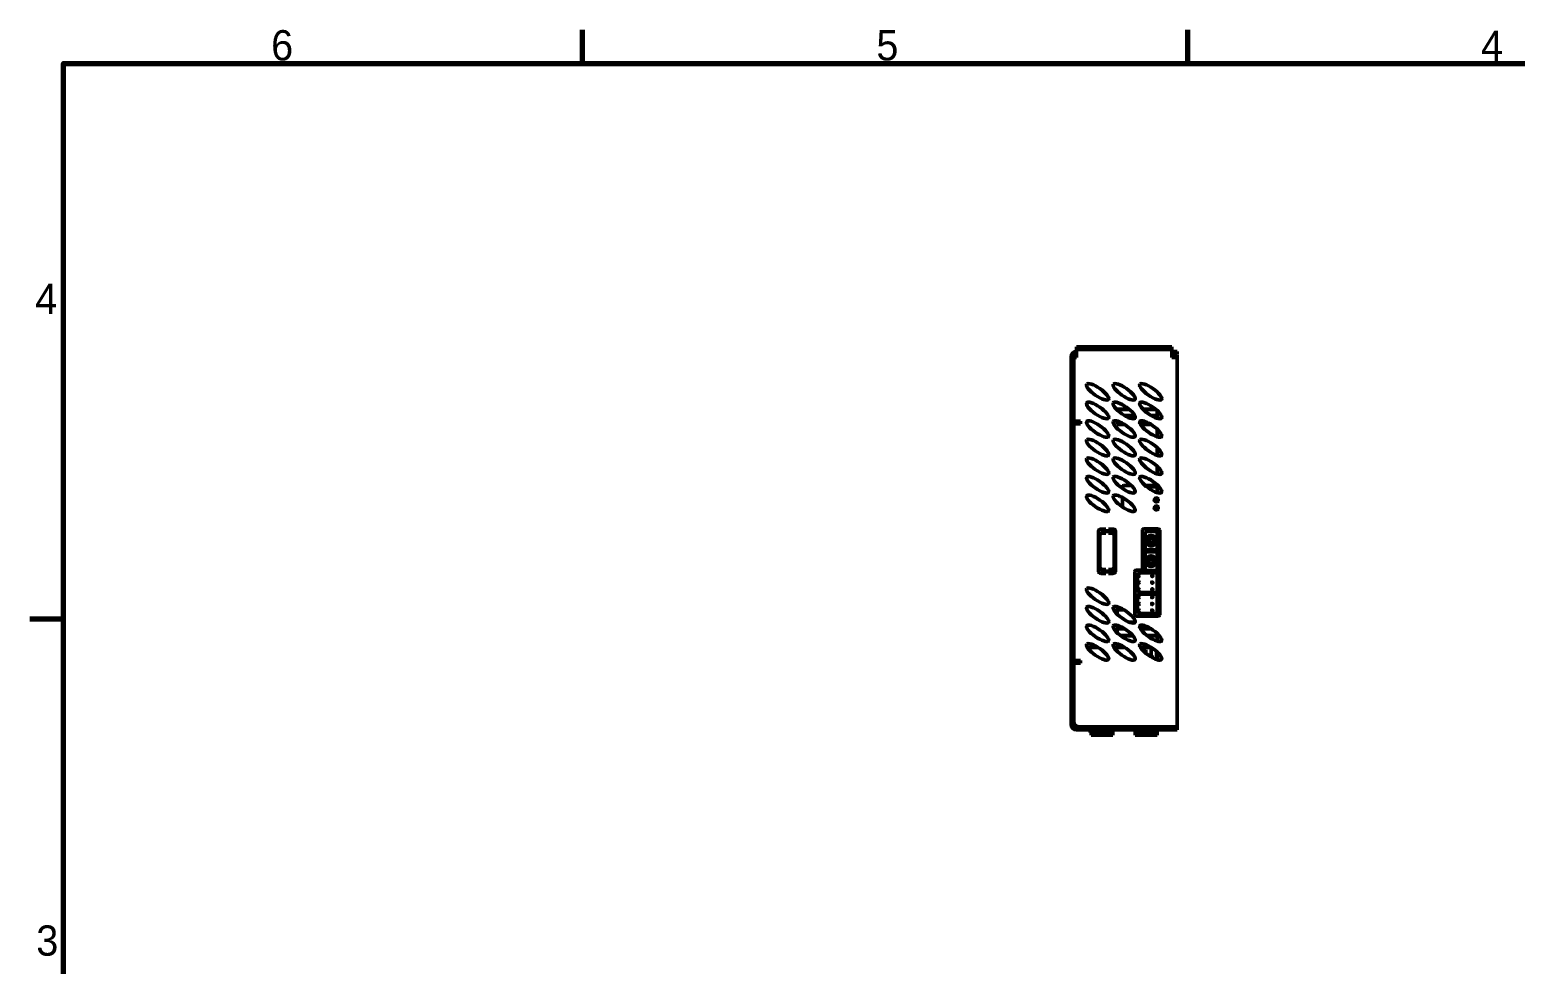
# Model space of a CAD drawing. Header units: millimetres. Extents: x 1506 to 4435, y -334 to 994.
# Drawn here: x 1526 to 2086, y 622 to 974 of the extents above; entities that cross this region are included whole.
import ezdxf

# ---------------------------------------------------------------- set-up
doc = ezdxf.new("R2010")
doc.units = ezdxf.units.MM
doc.header["$LTSCALE"] = 3.5
doc.layers.get('0').update_dxf_attribs({"lineweight": 25})
doc.layers.add('경계(ISO)', color=7, linetype='Continuous', lineweight=70)
doc.layers.add('외형선(ISO)', color=7, linetype='Continuous', lineweight=50)
doc.styles.get("Standard").update_dxf_attribs({"font": ''})
doc.styles.get('Standard').set_extended_font_data('Gulim')

# ---------------------------------------------------------------- blocks, each defined once
blk = doc.blocks.new('경계 Default Border')
at = {"layer": '경계(ISO)'}
for p, q in [((70, 287), (70, 290.9)), ((140, 287), (140, 290.9)), ((10, 222.75), (6.1, 222.75))]:
    blk.add_line(p, q, dxfattribs=at)
at = {"layer": '경계(ISO)', "flags": 128}
blk.add_lwpolyline([(10, 10), (10, 287), (410, 287), (410, 10), (10, 10)], dxfattribs=at)
at = {"layer": '경계(ISO)', "char_height": 3.5, "attachment_point": 7}
for s, insert in [('6', (34.01, 287.32)), ('5', (103.98, 287.32)), ('4', (173.88, 287.32)), ('4', (6.73, 258.04)), ('3', (6.86, 183.79))]:
    blk.add_mtext(s, dxfattribs=dict(at, insert=insert))

msp = doc.modelspace()

# ---------------------------------------------------------------- linework, layer by layer
at = {"layer": '외형선(ISO)'}
for p, q in [((1918.5453, 850.0033), (1918.5453, 851.0033)), ((1919.5453, 851.0033), (1919.5453, 850.8033)), ((1920.5453, 854.8033), (1920.5453, 853.8033)), ((1923.5453, 854.8033), (1920.5453, 854.8033)), ((1920.5453, 852.8033), (1920.5453, 853.8033)), ((1923.5453, 853.8033), (1920.5453, 853.8033)), ((1920.5453, 850.8033), (1920.5453, 852.8033)), ((1953.5453, 854.8033), (1923.5453, 854.8033)), ((1923.5453, 853.8033), (1953.5453, 853.8033)), ((1956.5453, 854.8033), (1953.5453, 854.8033)), ((1956.5453, 853.8033), (1953.5453, 853.8033)), ((1956.5453, 853.8033), (1956.5453, 854.8033)), ((1956.5453, 853.8033), (1956.5453, 852.8033)), ((1956.5453, 853.0033), (1958.5453, 853.0033)), ((1956.5453, 852.8033), (1956.5453, 850.8033)), ((1958.5453, 852.0033), (1956.5453, 852.0033)), ((1957.5453, 850.8033), (1957.5453, 851.8033)), ((1957.5453, 851.8033), (1958.5453, 851.8033)), ((1958.5453, 852.0033), (1958.5453, 853.0033)), ((1958.5453, 850.8033), (1958.5453, 851.8033)), ((1919.5453, 850.0033), (1918.5453, 850.0033)), ((1918.5453, 850.0033), (1918.5453, 712.4033)), ((1920.5453, 850.8033), (1919.5453, 850.8033)), ((1919.5453, 826.8033), (1919.5453, 850.8033)), ((1919.5453, 850.0033), (1919.5453, 712.4033)), ((1958.5453, 850.8033), (1956.5453, 850.8033)), ((1958.5453, 850.8033), (1958.5453, 711.6033)), ((1935.9453, 831.1293), (1935.9453, 831.2847)), ((1935.9453, 831.2847), (1940.3917, 831.2847)), ((1935.9453, 830.9857), (1935.9453, 831.1293)), ((1935.9453, 831.1293), (1940.578, 831.1293)), ((1938.6571, 828.9436), (1942.5175, 828.9436)), ((1945.6416, 831.2847), (1950.3917, 831.2847)), ((1945.7967, 831.1293), (1950.578, 831.1293)), ((1948.6571, 828.9436), (1950.9453, 828.9436)), ((1950.9453, 827.8705), (1950.9453, 830.8068)), ((1952.5453, 828.8894), (1952.5453, 827.8351)), ((1922.0453, 826.8033), (1919.5453, 826.8033)), ((1921.5453, 825.8033), (1919.5453, 825.8033)), ((1922.0453, 825.8033), (1921.5453, 825.8033)), ((1922.0453, 826.8033), (1922.0453, 825.8033)), ((1935.9453, 826.2176), (1935.9453, 826.7942)), ((1935.9453, 825.6773), (1935.9453, 826.2176)), ((1935.9453, 826.2176), (1937.4168, 826.2176)), ((1935.9453, 825.6773), (1938.4095, 825.6773)), ((1935.9453, 825.5218), (1935.9453, 825.6773)), ((1935.9453, 825.5218), (1938.6645, 825.5218)), ((1944.3716, 826.2176), (1947.4168, 826.2176)), ((1944.5656, 825.6773), (1948.4095, 825.6773)), ((1944.6519, 825.5218), (1948.6645, 825.5218)), ((1950.9453, 820.8705), (1950.9453, 823.8068)), ((1952.5453, 821.8894), (1952.5453, 820.8351)), ((1950.9453, 813.8705), (1950.9453, 816.8068)), ((1952.5453, 814.8894), (1952.5453, 813.8351)), ((1950.9453, 806.8705), (1950.9453, 809.8068)), ((1952.5453, 807.8894), (1952.5453, 806.8351)), ((1937.9453, 801.3959), (1937.9453, 802.0033)), ((1938.4453, 802.5033), (1941.2674, 802.5033)), ((1942.5453, 800.8894), (1942.5453, 799.8351)), ((1946.482, 802.5033), (1950.9453, 802.5033)), ((1950.9453, 802.0033), (1947.1003, 802.0033)), ((1950.9453, 799.8705), (1950.9453, 802.8068)), ((1952.5453, 800.8894), (1952.5453, 799.8351)), ((1937.9453, 794.3959), (1937.9453, 797.943)), ((1950.3453, 797.7407), (1950.3453, 796.3659)), ((1950.9453, 796.3659), (1950.9453, 797.7407)), ((1950.9453, 797.7407), (1950.9453, 796.3659)), ((1942.5453, 793.8894), (1942.5453, 792.8351)), ((1950.3453, 794.7407), (1950.3453, 793.3659)), ((1950.9453, 793.3659), (1950.9453, 794.7407)), ((1950.9453, 794.7407), (1950.9453, 793.3659)), ((1928.8453, 770.4033), (1928.8453, 785.1033)), ((1929.8453, 784.7533), (1929.4453, 784.3533)), ((1929.4453, 784.3533), (1929.4453, 784.0392)), ((1929.8453, 786.1033), (1931.5953, 786.1033)), ((1929.8453, 785.1033), (1929.8453, 784.4693)), ((1931.5953, 785.1033), (1929.8453, 785.1033)), ((1930.5953, 785.5033), (1930.1953, 785.1033)), ((1931.5953, 784.6033), (1930.3453, 784.6033)), ((1931.5953, 785.5033), (1930.5953, 785.5033)), ((1931.5953, 786.1033), (1931.5953, 784.6033)), ((1932.5953, 786.1033), (1934.3453, 786.1033)), ((1932.5953, 784.6033), (1932.5953, 786.1033)), ((1933.5953, 785.5033), (1932.5953, 785.5033)), ((1934.3453, 785.1033), (1932.5953, 785.1033)), ((1933.8453, 784.6033), (1932.5953, 784.6033)), ((1933.9953, 785.1033), (1933.5953, 785.5033)), ((1934.3453, 784.4693), (1934.3453, 786.1033)), ((1934.3453, 784.4693), (1934.3453, 785.1033)), ((1935.3453, 785.1033), (1935.3453, 770.4033)), ((1945.4453, 771.1033), (1945.4453, 785.7033)), ((1945.9453, 786.2033), (1951.4453, 786.2033)), ((1946.4453, 784.8533), (1946.0453, 784.4533)), ((1946.0453, 784.4533), (1946.0453, 778.9533)), ((1946.4453, 785.2033), (1946.4453, 778.2033)), ((1950.9453, 785.2033), (1946.4453, 785.2033)), ((1947.1953, 785.6033), (1946.7953, 785.2033)), ((1950.1953, 785.6033), (1947.1953, 785.6033)), ((1950.5953, 785.2033), (1950.1953, 785.6033)), ((1950.9453, 769.6033), (1950.9453, 786.2033)), ((1950.9453, 778.2033), (1950.9453, 785.2033)), ((1951.9453, 785.7033), (1951.9453, 753.7033)), ((1929.3453, 783.6033), (1929.3453, 771.9033)), ((1934.8453, 771.9033), (1934.8453, 783.6033)), ((1945.4453, 779.0033), (1946.0453, 779.0033)), ((1946.4453, 778.5033), (1945.4453, 778.5033)), ((1946.0453, 778.9533), (1946.4453, 778.5533)), ((1946.4453, 778.2033), (1950.9453, 778.2033)), ((1946.7953, 778.2033), (1947.1953, 777.8033)), ((1950.1953, 777.8033), (1950.5953, 778.2033)), ((1946.4453, 777.1533), (1946.0453, 776.7533)), ((1946.0453, 776.7533), (1946.0453, 771.2533)), ((1946.4453, 777.5033), (1946.4453, 770.5033)), ((1950.9453, 777.5033), (1946.4453, 777.5033)), ((1947.1953, 777.9033), (1946.7953, 777.5033)), ((1950.1953, 777.9033), (1947.1953, 777.9033)), ((1947.1953, 777.8033), (1950.1953, 777.8033)), ((1950.5953, 777.5033), (1950.1953, 777.9033)), ((1950.9453, 770.5033), (1950.9453, 777.5033)), ((1929.4453, 771.4674), (1929.4453, 771.1533)), ((1929.4453, 771.1533), (1929.8453, 770.7533)), ((1929.8453, 771.0372), (1929.8453, 770.4033)), ((1929.8453, 770.4033), (1931.5953, 770.4033)), ((1931.5953, 769.4033), (1929.8453, 769.4033)), ((1930.1953, 770.4033), (1930.5953, 770.0033)), ((1930.3453, 770.9033), (1931.5953, 770.9033)), ((1930.5953, 770.0033), (1931.5953, 770.0033)), ((1931.5953, 770.9033), (1931.5953, 769.4033)), ((1932.5953, 770.9033), (1933.8453, 770.9033)), ((1932.5953, 769.4033), (1932.5953, 770.9033)), ((1932.5953, 770.4033), (1934.3453, 770.4033)), ((1932.5953, 770.0033), (1933.5953, 770.0033)), ((1934.3453, 769.4033), (1932.5953, 769.4033)), ((1933.5953, 770.0033), (1933.9953, 770.4033)), ((1934.3453, 769.4033), (1934.3453, 771.0372)), ((1934.3453, 770.4033), (1934.3453, 771.0372)), ((1942.5453, 753.7033), (1942.5453, 770.1033)), ((1943.0453, 770.6033), (1944.9453, 770.6033)), ((1950.9453, 769.6033), (1943.5453, 769.6033)), ((1943.5453, 769.6033), (1943.5453, 762.2033)), ((1946.0453, 771.2533), (1946.4453, 770.8533)), ((1946.4453, 770.5033), (1950.9453, 770.5033)), ((1946.7953, 770.5033), (1947.1953, 770.1033)), ((1947.1953, 770.1033), (1950.1953, 770.1033)), ((1950.1953, 770.1033), (1950.5953, 770.5033)), ((1950.9453, 762.2033), (1950.9453, 769.6033)), ((1943.5453, 762.2033), (1950.9453, 762.2033)), ((1950.9453, 761.6033), (1943.5453, 761.6033)), ((1943.5453, 761.6033), (1943.5453, 754.2033)), ((1950.9453, 761.6033), (1950.9453, 762.2033)), ((1950.9453, 754.2033), (1950.9453, 761.6033)), ((1935.9453, 756.7942), (1935.9453, 753.9857)), ((1935.9453, 756.3853), (1937.0595, 756.3853)), ((1942.5453, 761.2), (1943.5453, 761.2)), ((1942.5453, 759.182), (1943.5453, 759.182)), ((1942.5453, 756.3853), (1943.5453, 756.3853)), ((1935.9453, 755.6066), (1938.5268, 755.6066)), ((1940.6426, 750.9726), (1942.6645, 750.9726)), ((1942.5453, 755.6066), (1943.5453, 755.6066)), ((1951.4453, 753.2033), (1943.0453, 753.2033)), ((1943.5453, 754.2033), (1950.9453, 754.2033)), ((1950.9453, 753.2033), (1950.9453, 754.2033)), ((1935.9453, 749.7942), (1935.9453, 746.9857)), ((1935.9453, 748.5482), (1938.622, 748.5482)), ((1937.1321, 745.9789), (1941.7689, 745.9789)), ((1937.3248, 745.8339), (1941.8946, 745.8339)), ((1944.6365, 748.5482), (1948.622, 748.5482)), ((1947.1321, 745.9789), (1950.9453, 745.9789)), ((1947.3248, 745.8339), (1950.9453, 745.8339)), ((1950.9453, 743.8705), (1950.9453, 746.8068)), ((1952.5453, 744.8894), (1952.5453, 743.8351)), ((1928.7357, 741.4773), (1924.6786, 741.4773)), ((1931.4713, 739.2989), (1931.4713, 738.7613)), ((1938.7357, 741.4773), (1934.6786, 741.4773)), ((1935.9453, 741.4773), (1935.9453, 742.7942)), ((1948.7357, 741.4773), (1944.6786, 741.4773)), ((1946.6613, 740.5613), (1945.3812, 740.5613)), ((1946.6613, 739.3528), (1946.6613, 740.5613)), ((1948.7413, 741.1523), (1948.7413, 741.4737)), ((1948.7413, 737.8936), (1948.7413, 741.1523)), ((1948.7413, 740.7733), (1949.7649, 740.7733)), ((1950.6853, 736.9573), (1950.6853, 740.0374)), ((1950.9453, 736.8705), (1950.9453, 739.8068)), ((1919.5453, 736.6033), (1921.5453, 736.6033)), ((1919.5453, 713.6033), (1919.5453, 735.6033)), ((1922.0453, 735.6033), (1919.5453, 735.6033)), ((1921.5453, 736.6033), (1922.0453, 736.6033)), ((1922.0453, 736.6033), (1922.0453, 735.6033)), ((1931.4713, 738.7613), (1931.9553, 738.7613)), ((1949.7313, 737.8533), (1948.81, 737.8533)), ((1949.5257, 737.4628), (1949.7313, 737.4628)), ((1949.7313, 737.6353), (1949.7313, 737.8533)), ((1949.7313, 737.4628), (1949.7313, 737.6353)), ((1949.7313, 737.4628), (1949.7313, 737.3609)), ((1950.6853, 738.2333), (1950.8153, 738.2333)), ((1952.5453, 737.8894), (1952.5453, 736.8351)), ((1952.5453, 736.842), (1952.554, 736.842)), ((1956.5453, 711.4033), (1920.5453, 711.4033)), ((1956.5453, 711.6033), (1921.5453, 711.6033)), ((1923.7553, 711.6033), (1923.7553, 711.4033)), ((1928.3922, 711.6033), (1928.3467, 711.4033)), ((1928.8567, 711.4033), (1928.9022, 711.6033)), ((1930.8459, 711.4033), (1930.8004, 711.6033)), ((1931.3559, 711.4033), (1931.3104, 711.6033)), ((1933.3922, 711.6033), (1933.3467, 711.4033)), ((1933.8567, 711.4033), (1933.9022, 711.6033)), ((1935.8459, 711.4033), (1935.8004, 711.6033)), ((1936.3559, 711.4033), (1936.3104, 711.6033)), ((1938.3922, 711.6033), (1938.3467, 711.4033)), ((1938.8567, 711.4033), (1938.9022, 711.6033)), ((1940.8459, 711.4033), (1940.8004, 711.6033)), ((1941.3559, 711.4033), (1941.3104, 711.6033)), ((1943.3922, 711.6033), (1943.3467, 711.4033)), ((1943.8567, 711.4033), (1943.9022, 711.6033)), ((1945.8459, 711.4033), (1945.8004, 711.6033)), ((1946.3559, 711.4033), (1946.3104, 711.6033)), ((1950.7513, 711.4033), (1950.7513, 711.6033)), ((1950.9453, 711.6033), (1950.9453, 711.4033)), ((1956.5453, 711.6033), (1958.5453, 711.6033)), ((1956.5453, 711.4033), (1958.5453, 711.4033)), ((1958.5453, 710.4033), (1958.5453, 711.4033)), ((1920.5453, 710.4033), (1956.5453, 710.4033)), ((1925.1003, 710.4033), (1925.1003, 710.0333)), ((1927.0003, 710.0333), (1925.1003, 710.0333)), ((1926.0953, 709.4033), (1926.0953, 710.0333)), ((1934.3453, 709.4033), (1926.0953, 709.4033)), ((1926.0953, 708.4033), (1926.0953, 709.4033)), ((1934.3453, 708.4033), (1926.0953, 708.4033)), ((1927.0003, 710.4033), (1927.0003, 710.0333)), ((1934.3453, 709.4033), (1934.3453, 710.4033)), ((1934.3453, 708.4033), (1934.3453, 709.4033)), ((1942.6953, 709.4033), (1942.6953, 710.4033)), ((1950.9453, 709.4033), (1942.6953, 709.4033)), ((1942.6953, 708.4033), (1942.6953, 709.4033)), ((1950.9453, 708.4033), (1942.6953, 708.4033)), ((1947.7303, 710.4033), (1947.7303, 710.0033)), ((1949.6303, 710.0033), (1947.7303, 710.0033)), ((1949.6303, 710.4033), (1949.6303, 710.0033)), ((1950.9453, 709.4033), (1950.9453, 710.4033)), ((1950.9453, 708.4033), (1950.9453, 709.4033)), ((1958.5453, 710.4033), (1956.5453, 710.4033))]:
    msp.add_line(p, q, dxfattribs=at)
for centre, radius in [((1950.6453, 797.0533), 0.75), ((1950.6453, 794.0533), 0.75), ((1948.6953, 781.7033), 2), ((1948.6953, 781.7033), 0.85), ((1948.6953, 774.0033), 2), ((1948.6953, 774.0033), 0.85), ((1944.0453, 768.4433), 0.25), ((1949.1253, 768.4433), 0.25), ((1944.0453, 765.9033), 0.25), ((1944.0453, 763.3633), 0.25), ((1949.1253, 765.9033), 0.25), ((1949.1253, 763.3633), 0.25), ((1944.0453, 760.4433), 0.25), ((1944.0453, 757.9033), 0.25), ((1949.1253, 760.4433), 0.25), ((1949.1253, 757.9033), 0.25), ((1944.0453, 755.3633), 0.25), ((1949.1253, 755.3633), 0.25)]:
    msp.add_circle(centre, radius, dxfattribs=at)
for centre, radius, start, end in [((1920.5453, 851.0033), 2, 90, 180), ((1920.5453, 851.0033), 1, 90, 180), ((1956.5453, 849.8033), 2, 60, 90), ((1938.4453, 802.0033), 0.5, 90, 180), ((1929.8453, 785.1033), 1, 90, 180), ((1930.3453, 783.6033), 1, 90, 180), ((1933.8453, 783.6033), 1, 0, 90), ((1934.3453, 785.1033), 1, 0, 90), ((1945.9453, 785.7033), 0.5, 90, 180), ((1951.4453, 785.7033), 0.5, 0, 90), ((1929.8453, 770.4033), 1, 180, 270), ((1930.3453, 771.9033), 1, 180, 270), ((1933.8453, 771.9033), 1, 270, 0), ((1934.3453, 770.4033), 1, 270, 0), ((1943.0453, 770.1033), 0.5, 90, 180), ((1944.9453, 771.1033), 0.5, 270, 0), ((1943.0453, 753.7033), 0.5, 180, 270), ((1951.4453, 753.7033), 0.5, 270, 0), ((1920.5453, 712.4033), 2, 180, 270), ((1921.5453, 713.6033), 2, 180, 270), ((1920.5453, 712.4033), 1, 180, 270), ((1922.9953, 711.1073), 0.76, 22.921754, 40.740307), ((1955.5453, 712.4033), 1, 270, 306.869898), ((1955.5453, 712.4033), 2, 330, 336.421822)]:
    msp.add_arc(centre, radius, start, end, dxfattribs=at)
for centre in [(1928.5453, 837.8033), (1938.5453, 837.8033), (1948.5453, 837.8033), (1928.5453, 830.8033), (1938.5453, 830.8033), (1948.5453, 830.8033), (1928.5453, 823.8033), (1938.5453, 823.8033), (1948.5453, 823.8033), (1928.5453, 816.8033), (1938.5453, 816.8033), (1948.5453, 816.8033), (1928.5453, 809.8033), (1938.5453, 809.8033), (1948.5453, 809.8033), (1928.5453, 802.8033), (1938.5453, 802.8033), (1948.5453, 802.8033), (1928.5453, 795.8033), (1938.5453, 795.8033), (1928.5453, 760.8033), (1928.5453, 753.8033), (1938.5453, 753.8033), (1928.5453, 746.8033), (1938.5453, 746.8033), (1948.5453, 746.8033), (1928.5453, 739.8033), (1938.5453, 739.8033), (1948.5453, 739.8033)]:
    msp.add_ellipse(centre, major_axis=(-4.0958, 2.8679), ratio=0.3, dxfattribs=at)
for centre, major_axis, ratio, start_param, end_param in [((1928.5453, 774.8033), (4.0958, -2.8679), 0.3, 1.58551244, 1.7061046), ((1928.5453, 774.8033), (4.0958, -2.8679), 0.3, 4.99118436, 5.11177652), ((1948.5453, 774.8033), (4.0958, -2.8679), 0.3, 2.21191853, 2.611981), ((1948.5453, 774.8033), (4.0958, -2.8679), 0.3, 4.08530796, 4.27924788), ((1948.5453, 767.8033), (4.0958, -2.8679), 0.3, 3.19369482, 3.6926523), ((1948.5453, 767.8033), (4.0958, -2.8679), 0.3, 2.30349675, 2.62677046), ((1948.5453, 767.8033), (4.0958, -2.8679), 0.3, 2.20737578, 2.21191853), ((1948.5453, 767.8033), (4.0958, -2.8679), 0.3, 1.78096408, 1.99489166), ((1938.5453, 767.8033), (4.0958, -2.8679), 0.3, 6.19167454, 6.78879972), ((1948.5453, 760.8033), (4.0958, -2.8679), 0.3, 3.8422774, 4.04829971), ((1948.5453, 760.8033), (4.0958, -2.8679), 0.3, 1.42531667, 1.63133898), ((1948.5453, 753.8033), (4.0958, -2.8679), 0.3, 4.17904636, 4.50111649), ((1948.5453, 753.8033), (4.0958, -2.8679), 0.3, 1.16712972, 1.29457002), ((1950.8153, 737.6971), (0, 0.5361), 0.46630766, 5.73633436, 6.28318531)]:
    msp.add_ellipse(centre, major_axis=major_axis, ratio=ratio, start_param=start_param, end_param=end_param, dxfattribs=at)

# ---------------------------------------------------------------- block references
at = {"color": 0, "xscale": 3.25923507, "yscale": 3.25923507, "zscale": 3.25923507}
msp.add_blockref('경계 Default Border', (1506.2952, 26.1252), dxfattribs=at)

doc.saveas('drawing.dxf')
